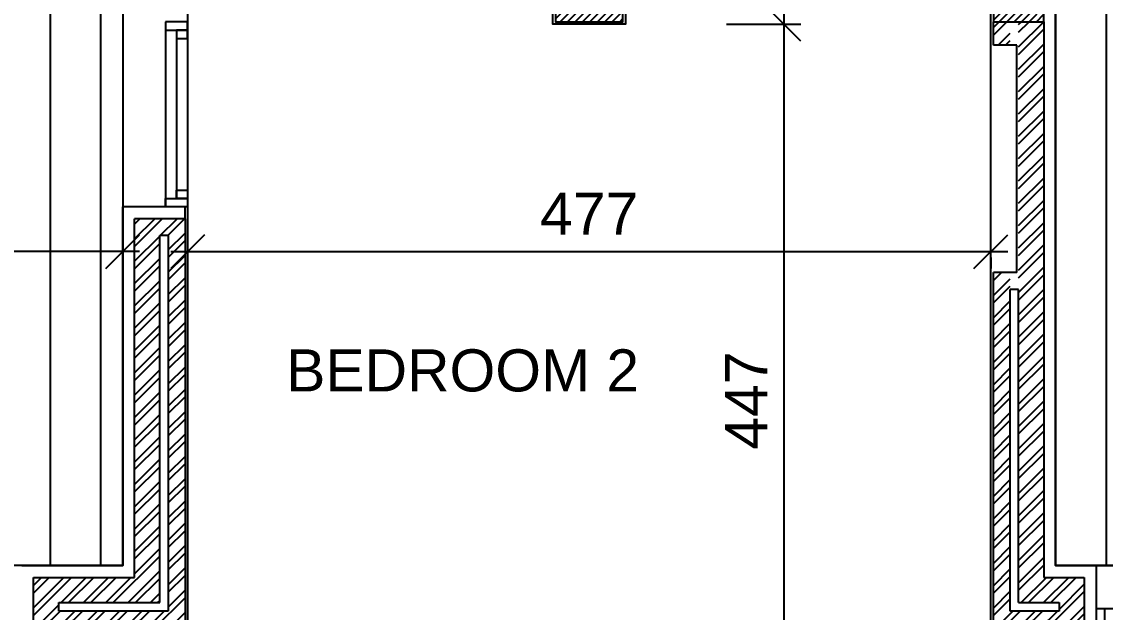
# Model space of a CAD drawing. Extents: x -1.7 to 43, y -165.8 to -101.1.
# Drawn here: x 4.06 to 10.49, y -109.46 to -105.95 of the extents above; entities that cross this region are included whole.
import ezdxf
from ezdxf.enums import TextEntityAlignment as Align

# ---------------------------------------------------------------- set-up
doc = ezdxf.new("R2010")
doc.units = 0
doc.header["$MEASUREMENT"] = 0
doc.header["$PDMODE"] = 35
doc.header["$PDSIZE"] = 0.3
doc.layers.get('0').update_dxf_attribs({"linetype": 'CONTINUOUS'})
doc.layers.get('DEFPOINTS').update_dxf_attribs({"linetype": 'CONTINUOUS'})
for name, color, linetype in [('A-ALU', 9, 'CONTINUOUS'), ('A-AREAS', 6, 'CONTINUOUS'), ('a-dim', 3, 'CONTINUOUS'), ('A-HATCH-CONC', 8, 'CONTINUOUS'), ('A-HATCH-WALL', 8, 'CONTINUOUS'), ('A-NOMENCLATURE', 3, 'CONTINUOUS'), ('A-PLASTER', 8, 'CONTINUOUS'), ('a-revetement', 1, 'CONTINUOUS'), ('A-TILES', 137, 'CONTINUOUS'), ('A-WALL', 4, 'CONTINUOUS'), ('areaexe', 2, 'CONTINUOUS'), ('S-2ND-3RD-4-5-6TH$0$A-STR 2-3-4-5-6', 2, 'CONTINUOUS')]:
    doc.layers.add(name, color=color, linetype=linetype)
doc.styles.add('A100-STEXT', font='ARIAL.TTF', dxfattribs={"height": 0.25})
doc.dimstyles.new('A100-DIM', dxfattribs={"dimtxt": 0.25, "dimasz": 0.2, "dimexe": 0.1, "dimexo": 0.3, "dimgap": 0.1, "dimtad": 1, "dimlfac": 100, "dimrnd": 0.5, "dimdsep": 46, "dimtxsty": 'A100-STEXT', "dimblk1": 'OBLIQUE', "dimblk2": 'OBLIQUE', "dimsah": 1, "dimcen": -0.05, "dimdle": 0.1, "dimclrd": 15, "dimclre": 15, "dimclrt": 256, "dimadec": 0, "dimazin": 0, "dimtfac": 0.28, "dimtix": 1, "dimtmove": 2, "dimatfit": 3, "dimldrblk": 'OBLIQUE', "dimfxl": 0, "dimtolj": 1, "dimarcsym": 0})
pattern_1 = [(45, (5e-11, -162.35014), (-0.06629126, 0.06629126), []), (45, (0.04419, -162.35014), (-0.06629126, 0.06629126), [])]

# ---------------------------------------------------------------- blocks, each defined once
blk = doc.blocks.new('_OBLIQUE')
at = {"color": 0, "linetype": 'ByBlock'}
blk.add_line((-0.5, -0.5), (0.5, 0.5), dxfattribs=at)
blk = doc.blocks.new('*D71')
at = {"layer": 'a-dim', "color": 15, "lineweight": -2}
for p, q in [((4.9434, -107.3152), (9.9134, -107.3152)), ((5.0434, -107.3501), (5.0434, -107.4152)), ((9.8134, -107.3501), (9.8134, -107.4152))]:
    blk.add_line(p, q, dxfattribs=at)
at = {"layer": 'DEFPOINTS', "color": 0}
for p in [(5.0434, -107.0501), (9.8134, -107.0501), (9.8134, -107.3152)]:
    blk.add_point(p, dxfattribs=at)
at = {"layer": 'a-dim', "color": 15, "lineweight": -2, "xscale": 0.2, "yscale": 0.2, "zscale": 0.2, "rotation": 180}
blk.add_blockref('_OBLIQUE', (5.0434, -107.3152), dxfattribs=at)
at = {"layer": 'a-dim', "color": 15, "lineweight": -2, "xscale": 0.2, "yscale": 0.2, "zscale": 0.2}
blk.add_blockref('_OBLIQUE', (9.8134, -107.3152), dxfattribs=at)
at = {"layer": 'a-dim', "insert": (7.4284, -107.0902), "char_height": 0.25, "attachment_point": 5, "style": 'A100-STEXT'}
blk.add_mtext('\\A1;477', dxfattribs=at)
blk = doc.blocks.new('*D72')
at = {"layer": 'a-dim', "color": 15, "lineweight": -2}
for p, q in [((4.7584, -107.3152), (0.4484, -107.3152)), ((0.5484, -107.3501), (0.5484, -107.4152)), ((4.6584, -107.3501), (4.6584, -107.4152))]:
    blk.add_line(p, q, dxfattribs=at)
at = {"layer": 'DEFPOINTS', "color": 0}
for p in [(0.5484, -107.0501), (4.6584, -107.0501), (0.5484, -107.3152)]:
    blk.add_point(p, dxfattribs=at)
at = {"layer": 'a-dim', "color": 15, "lineweight": -2, "xscale": 0.2, "yscale": 0.2, "zscale": 0.2, "rotation": 180.0000000000002}
blk.add_blockref('_OBLIQUE', (0.5484, -107.3152), dxfattribs=at)
at = {"layer": 'a-dim', "color": 15, "lineweight": -2, "xscale": 0.2, "yscale": 0.2, "zscale": 0.2}
blk.add_blockref('_OBLIQUE', (4.6584, -107.3152), dxfattribs=at)
at = {"layer": 'a-dim', "insert": (2.6034, -107.0897), "char_height": 0.25, "attachment_point": 5, "style": 'A100-STEXT'}
blk.add_mtext('\\A1;411', dxfattribs=at)
blk = doc.blocks.new('*D74')
at = {"layer": 'a-dim', "color": 15, "lineweight": -2}
for p, q in [((8.5854, -110.5351), (8.5854, -105.8651)), ((8.2434, -105.9651), (8.6854, -105.9651)), ((8.2434, -110.4351), (8.6854, -110.4351))]:
    blk.add_line(p, q, dxfattribs=at)
at = {"layer": 'DEFPOINTS', "color": 0}
for p in [(7.9434, -105.9651), (8.5854, -105.9651), (7.9434, -110.4351)]:
    blk.add_point(p, dxfattribs=at)
at = {"layer": 'a-dim', "color": 15, "lineweight": -2, "xscale": 0.2, "yscale": 0.2, "zscale": 0.2}
for p, rotation in [((8.5854, -105.9651), 90), ((8.5854, -110.4351), 270)]:
    blk.add_blockref('_OBLIQUE', p, dxfattribs=dict(at, rotation=rotation))
at = {"layer": 'a-dim', "insert": (8.3604, -108.2001), "char_height": 0.25, "attachment_point": 5, "rotation": 90, "style": 'A100-STEXT'}
blk.add_mtext('\\A1;447', dxfattribs=at)
blk = doc.blocks.new('A$C45441731')
at = {"layer": 'A-ALU'}
for p, q in [((10.4384, 52.915), (11.8389, 52.915)), ((10.4384, 52.915), (10.4384, 52.785)), ((10.4884, 52.915), (10.4884, 52.785))]:
    blk.add_line(p, q, dxfattribs=at)

msp = doc.modelspace()

# ---------------------------------------------------------------- hatches: boundary and pattern name
at = {"layer": 'A-HATCH-CONC'}
h = msp.add_hatch(dxfattribs=at)
h.set_pattern_fill('ANSI31', color=256, scale=0.25, style=0)
h.set_pattern_definition([(45, (5e-11, -162.350143), (-0.022097087, 0.022097087), [])])
h.paths.add_polyline_path([(10.12837, -104.82079), (8.439, -104.87107), (7.22837, -105.20989), (7.22837, -105.95014), (7.62837, -105.95014), (7.62837, -105.40678), (8.47393, -105.17013), (9.82837, -105.12982), (9.82837, -105.95014), (10.12837, -105.95014)])
at = {"layer": 'A-HATCH-WALL'}
h = msp.add_hatch(dxfattribs=at)
h.set_pattern_fill('ANSI32', color=256, scale=0.25, style=0)
h.set_pattern_definition(pattern_1)
h.paths.add_polyline_path([(9.92837, -107.44014), (9.82837, -107.44014), (9.82837, -110.45014), (9.22837, -110.45014), (9.22837, -110.60014), (9.82837, -110.60014), (9.82837, -112.80014), (9.02837, -112.80014), (9.02837, -112.95014), (9.97837, -112.95014), (9.97837, -109.55014), (10.36837, -109.55014), (10.36837, -109.25014), (10.12837, -109.25014), (10.12837, -105.95014), (9.97837, -105.95014), (9.97837, -109.40014), (10.21837, -109.40014), (10.21837, -109.45014), (9.92837, -109.45014)])
h.paths.add_polyline_path([(9.82837, -106.09014), (9.92837, -106.09014), (9.92837, -105.95014), (9.82837, -105.95014)])
h = msp.add_hatch(dxfattribs=at)
h.set_pattern_fill('ANSI32', color=256, scale=0.25, style=0)
h.set_pattern_definition(pattern_1)
h.paths.add_polyline_path([(4.27837, -109.45014), (4.27837, -109.40014), (4.87837, -109.40014), (4.87837, -107.22014), (4.92837, -107.22014), (4.92837, -109.45014)], flags=16)
h.paths.add_polyline_path([(5.02837, -112.25014), (5.47837, -112.25014), (5.47837, -112.80014), (5.02837, -112.80014)], flags=16)
h.paths.add_polyline_path([(4.96837, -110.98014), (4.82837, -110.98014), (4.82837, -112.95014), (6.22837, -112.95014), (6.22837, -113.25014), (6.37837, -113.25014), (6.37837, -112.95014), (8.12837, -112.95014), (8.12837, -112.80014), (7.92837, -112.80014), (7.92837, -112.00014), (7.77837, -112.00014), (7.77837, -112.80014), (5.62837, -112.80014), (5.62837, -112.10014), (5.02837, -112.10014), (5.02837, -110.60014), (7.77837, -110.60014), (7.77837, -111.20014), (7.92837, -111.20014), (7.92837, -110.45014), (5.02837, -110.45014), (5.02837, -107.12014), (4.72837, -107.12014), (4.72837, -109.25014), (4.12837, -109.25014), (4.12837, -109.55014), (4.96837, -109.55014)])
at = {"layer": 'A-TILES'}
h = msp.add_hatch(dxfattribs=at)
h.set_pattern_fill('_USER', color=256, scale=0.3, angle=90, style=0, pattern_type=0)
h.set_pattern_definition([(90, (5e-11, -162.35014), (-0.3, 2e-17), [])])
h.paths.add_polyline_path([(10.19837, -105.04881), (10.19837, -109.18014), (10.43837, -109.18014), (11.8389, -109.18014), (12.2369, -109.18014), (12.40791, -108.96751), (14.60132, -106.24006), (15.1058, -105.61275), (14.25444, -104.92809)])
h.paths.add_polyline_path([(10.05404, -108.69523), (10.23863, -108.69523), (10.23863, -108.84734), (10.05404, -108.84734)], flags=9)
h = msp.add_hatch(dxfattribs=at)
h.set_pattern_fill('_USER', color=256, scale=0.3, angle=90, style=0, pattern_type=0)
h.set_pattern_definition([(90, (11.72837, -144.15014), (-0.3, 2e-17), [])])
h.paths.add_polyline_path([(4.65837, -105.95014), (2.38486, -105.95014), (4.65837, -107.7785)])
h.paths.add_polyline_path([(4.65837, -105.95014), (4.65837, -105.45014), (1.76313, -105.45014), (2.38486, -105.95014)])
h.paths.add_polyline_path([(2.38486, -105.95014), (1.76313, -105.45014), (1.04837, -105.45014), (1.04837, -105.95014)])
h.paths.add_polyline_path([(1.04837, -105.95014), (1.04837, -106.02014), (0.44837, -106.02014), (0.44837, -109.18014), (4.65837, -109.18014), (4.65837, -107.7785), (2.38486, -105.95014)])

# ---------------------------------------------------------------- linework, layer by layer
at = {"layer": 'A-ALU'}
for p, q in [((4.65837, -105.95014), (4.65837, -107.05014)), ((4.91337, -105.95014), (4.91337, -107.05014)), ((5.04337, -105.95014), (5.04337, -107.05014)), ((4.97837, -106.00014), (4.97837, -107.00014)), ((10.43837, -109.18014), (11.8389, -109.18014))]:
    msp.add_line(p, q, dxfattribs=at)
for points in [[(4.91337, -105.95014), (4.91337, -106.00014), (5.04337, -106.00014), (5.04337, -105.95014)], [(4.97837, -106.00014), (4.97837, -106.05014), (5.04337, -106.05014), (5.04337, -106.00014)], [(4.91337, -107.05014), (4.91337, -107.00014), (5.04337, -107.00014), (5.04337, -107.05014)], [(4.97837, -107.00014), (4.97837, -106.95014), (5.04337, -106.95014), (5.04337, -107.00014)]]:
    msp.add_lwpolyline(points, close=True, dxfattribs=at)
at = {"layer": 'A-AREAS'}
for points in [[(15.96124, -104.54905), (12.2369, -109.18014), (10.19837, -109.18014), (10.19837, -104.74864), (8.42837, -104.80135), (7.15837, -105.1541), (7.15837, -105.35014), (4.65837, -105.35014)], [(4.65837, -105.35014), (4.65837, -109.18014), (0.44837, -109.18014), (0.44837, -106.02014), (1.04837, -106.02014), (1.04837, -105.02246), (0.00837, -105.05341), (0.00837, -120.42014), (0.47837, -120.42014), (0.47837, -118.92014), (4.65837, -118.92014), (4.65837, -120.42014), (12.29837, -120.42014), (12.29837, -119.32014), (13.63258, -119.32014), (14.39249, -118.39136), (14.57768, -118.54029), (14.74689, -118.32989), (17.36523, -120.43556)]]:
    msp.add_lwpolyline(points, dxfattribs=at)
at = {"layer": 'A-PLASTER'}
for points in [[(9.02837, -112.78514), (9.81337, -112.78514), (9.81337, -110.61514), (9.21337, -110.61514), (9.21337, -110.43514), (9.81337, -110.43514), (9.81337, -105.14527), (8.47621, -105.18507), (7.64337, -105.41816), (7.64337, -105.96514), (7.21337, -105.96514), (7.21337, -105.48014), (7.15837, -105.48014), (7.15837, -105.46514)], [(5.09837, -105.48014), (5.04337, -105.48014), (5.04337, -105.95014)], [(5.04337, -107.05014), (5.04337, -110.43514), (7.94337, -110.43514), (7.94337, -111.20014)]]:
    msp.add_lwpolyline(points, dxfattribs=at)
at = {"layer": 'a-revetement'}
for p, q in [((10.19837, -109.18014), (10.19837, -104.74864)), ((4.65837, -109.18014), (4.65837, -107.05014)), ((4.05837, -109.18014), (4.65837, -109.18014)), ((10.19837, -109.18014), (10.43837, -109.18014)), ((10.43837, -109.18014), (10.43837, -109.55014))]:
    msp.add_line(p, q, dxfattribs=at)
at = {"layer": 'a-revetement', "ltscale": 4}
for p, q in [((5.02837, -107.05014), (4.65837, -107.05014)), ((5.02837, -107.12014), (5.02837, -107.05014))]:
    msp.add_line(p, q, dxfattribs=at)
at = {"layer": 'A-WALL'}
for p, q in [((9.82837, -106.09014), (9.82837, -105.95014)), ((10.12837, -105.95014), (10.12837, -109.25014)), ((9.96837, -106.09014), (9.82837, -106.09014)), ((9.96837, -107.44014), (9.96837, -106.09014)), ((4.72837, -109.25014), (4.72837, -107.12014)), ((5.02837, -107.12014), (4.72837, -107.12014)), ((5.02837, -107.12014), (5.02837, -110.45014)), ((4.87837, -109.40014), (4.87837, -107.22014)), ((4.92837, -107.22014), (4.87837, -107.22014)), ((4.92837, -107.22014), (4.92837, -109.45014)), ((9.82837, -110.45014), (9.82837, -107.44014)), ((9.96837, -107.44014), (9.82837, -107.44014)), ((9.92837, -109.45014), (9.92837, -107.54014)), ((9.97837, -107.54014), (9.92837, -107.54014)), ((4.12837, -109.55014), (4.12837, -109.25014)), ((4.12837, -109.25014), (4.72837, -109.25014)), ((10.12837, -109.25014), (10.36837, -109.25014)), ((10.36837, -109.25014), (10.36837, -109.55014)), ((4.27837, -109.40014), (4.87837, -109.40014)), ((4.27837, -109.45014), (4.27837, -109.40014)), ((4.92837, -109.45014), (4.27837, -109.45014)), ((10.21837, -109.45014), (9.92837, -109.45014)), ((9.97837, -109.40014), (10.21837, -109.40014)), ((10.21837, -109.40014), (10.21837, -109.45014))]:
    msp.add_line(p, q, dxfattribs=at)
msp.add_lwpolyline([(9.97837, -109.40014), (9.97837, -107.54014)], dxfattribs=at)
at = {"layer": 'areaexe'}
for p, q in [((10.19837, -109.18014), (10.19837, -104.74867)), ((4.65837, -105.35014), (4.65837, -109.18014)), ((4.65837, -109.18014), (0.54837, -109.18014)), ((12.2369, -109.18014), (10.19837, -109.18014))]:
    msp.add_line(p, q, dxfattribs=at)
at = {"layer": 'S-2ND-3RD-4-5-6TH$0$A-STR 2-3-4-5-6'}
msp.add_lwpolyline([(10.12837, -104.82079), (8.439, -104.87107), (7.22837, -105.20989), (7.22837, -105.95014), (7.62837, -105.95014), (7.62837, -105.40678), (8.47393, -105.17013), (9.82837, -105.12982), (9.82837, -105.95014), (10.12837, -105.95014)], close=True, dxfattribs=at)

# ---------------------------------------------------------------- block references
at = {"layer": 'A-ALU'}
msp.add_blockref('A$C45441731', (0, -162.35014), dxfattribs=at)

# ---------------------------------------------------------------- texts
at = {"layer": 'A-NOMENCLATURE', "style": 'A100-STEXT'}
msp.add_text('BEDROOM 2', height=0.25, dxfattribs=at).set_placement((6.6768, -108.02078), align=Align.MIDDLE)

# ---------------------------------------------------------------- dimensions: what is measured, and where the dimension line sits
at = {"layer": 'a-dim'}
for p1, p2, distance, picture, middle in [((7.94337, -110.43514), (7.94337, -105.96514), -0.64199, '*D74', (8.36036, -108.20014)), ((4.65837, -107.05014), (0.54837, -107.05014), 0.26504, '*D72', (2.60337, -107.08967)), ((5.04337, -107.05014), (9.81337, -107.05014), -0.26504, '*D71', (7.42837, -107.09018))]:
    dim = msp.add_aligned_dim(p1=p1, p2=p2, distance=distance, dimstyle='A100-DIM', dxfattribs=at)
    dim.commit()
    dim.dimension.update_dxf_attribs({"geometry": picture, "text_midpoint": middle})

doc.saveas('drawing.dxf')
